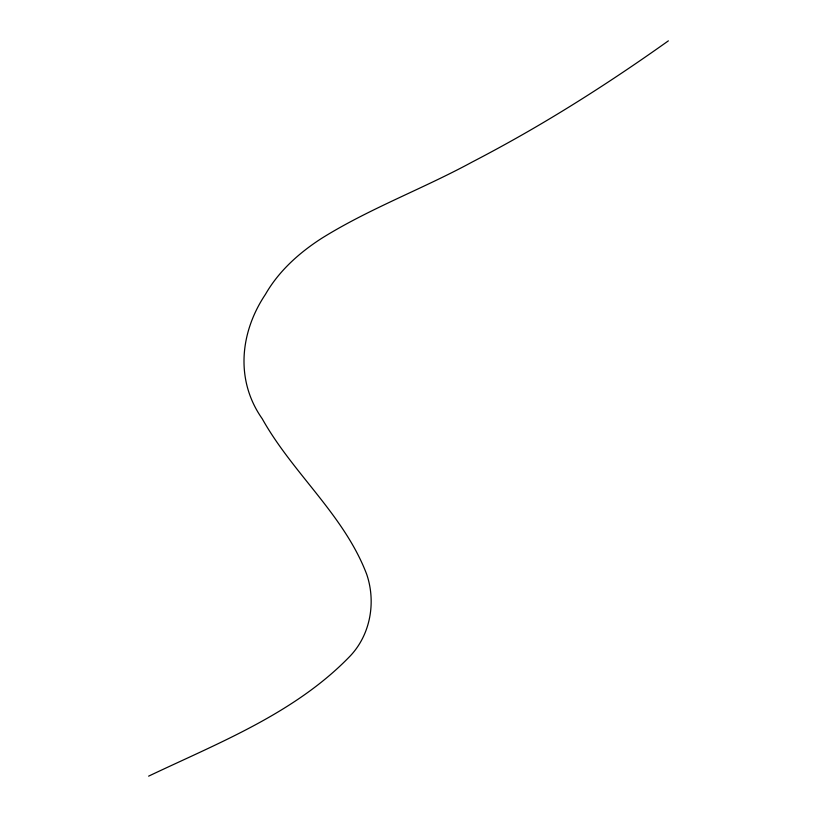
<?xml version="1.0" encoding="UTF-8"?>
<svg xmlns="http://www.w3.org/2000/svg" width="817" height="817" viewBox="0 0 817 817"><rect width="100%" height="100%" fill="white"/><g stroke="black" fill="none" stroke-linecap="round" stroke-linejoin="round"><path stroke-width="1.23" d="M668.377 40.85C625.516 71.345 581.51 100.256 536.085 126.819A1271.038 1090.634 -29.8 0 1 472.073 162.093C422.757 188.88 369.662 208.447 321.939 238.155C299.42 252.586 278.822 270.968 265.423 294.386C240.075 332.202 235.03 380.13 262.216 418.733C292.792 473.441 344.274 515.139 366.741 574.412C376.075 602.006 370.632 634.176 350.462 655.714C295.458 713.027 218.987 742.653 148.623 776.15"/></g></svg>
